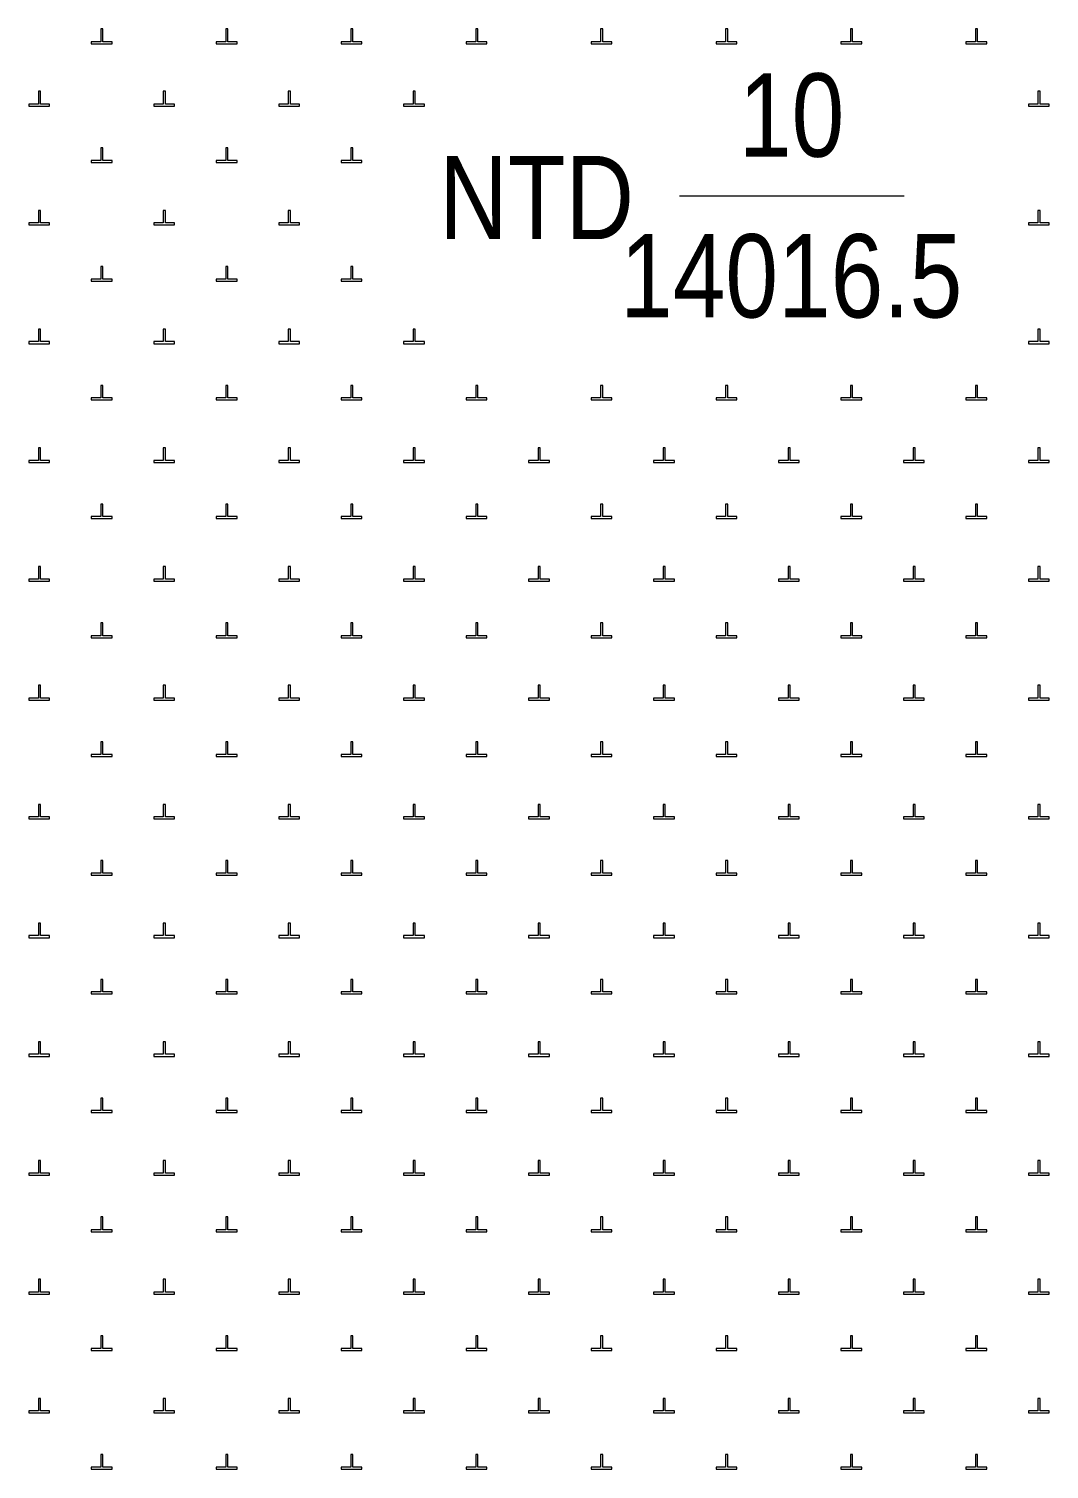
# Model space of a CAD drawing. Header units: metres. Extents: x 551390 to 552118, y 1837759 to 1838646.
# Drawn here: x 551919.91 to 551944.41, y 1838437.78 to 1838472.36 of the extents above; entities that cross this region are included whole.
import ezdxf
from ezdxf.enums import TextEntityAlignment as Align

# ---------------------------------------------------------------- set-up
doc = ezdxf.new("R2010")
doc.units = ezdxf.units.M
doc.header["$LTSCALE"] = 0.8
doc.linetypes.add('DASH_DOUBLE_DOT', pattern=[9.2, 5, -1.2, 0.3, -1.2, 0.3, -1.2])
for name, color, linetype, lineweight in [('13', 7, 'Continuous', 13), ('19', 7, 'Continuous', 13), ('2', 7, 'DASH_DOUBLE_DOT', 25)]:
    doc.layers.add(name, color=color, linetype=linetype, lineweight=lineweight)
doc.layers.add('4', color=7, linetype='Continuous')

msp = doc.modelspace()

# ---------------------------------------------------------------- linework, layer by layer
at = {"layer": '13'}
msp.add_line((551935.53, 1838468.35), (551940.93, 1838468.35), dxfattribs=at)
at = {"layer": '19'}
for points in [[(551921.41, 1838472), (551921.91, 1838472), (551921.91, 1838472.05), (551921.69, 1838472.05), (551921.69, 1838472.36), (551921.64, 1838472.36), (551921.64, 1838472.05), (551921.41, 1838472.05)], [(551924.41, 1838472), (551924.91, 1838472), (551924.91, 1838472.05), (551924.69, 1838472.05), (551924.69, 1838472.36), (551924.64, 1838472.36), (551924.64, 1838472.05), (551924.41, 1838472.05)], [(551927.41, 1838472), (551927.91, 1838472), (551927.91, 1838472.05), (551927.69, 1838472.05), (551927.69, 1838472.36), (551927.64, 1838472.36), (551927.64, 1838472.05), (551927.41, 1838472.05)], [(551930.41, 1838472), (551930.91, 1838472), (551930.91, 1838472.05), (551930.69, 1838472.05), (551930.69, 1838472.36), (551930.64, 1838472.36), (551930.64, 1838472.05), (551930.41, 1838472.05)], [(551933.41, 1838472), (551933.91, 1838472), (551933.91, 1838472.05), (551933.69, 1838472.05), (551933.69, 1838472.36), (551933.64, 1838472.36), (551933.64, 1838472.05), (551933.41, 1838472.05)], [(551936.41, 1838472), (551936.91, 1838472), (551936.91, 1838472.05), (551936.69, 1838472.05), (551936.69, 1838472.36), (551936.64, 1838472.36), (551936.64, 1838472.05), (551936.41, 1838472.05)], [(551939.41, 1838472), (551939.91, 1838472), (551939.91, 1838472.05), (551939.69, 1838472.05), (551939.69, 1838472.36), (551939.64, 1838472.36), (551939.64, 1838472.05), (551939.41, 1838472.05)], [(551942.41, 1838472), (551942.91, 1838472), (551942.91, 1838472.05), (551942.69, 1838472.05), (551942.69, 1838472.36), (551942.64, 1838472.36), (551942.64, 1838472.05), (551942.41, 1838472.05)], [(551919.91, 1838470.5), (551920.41, 1838470.5), (551920.41, 1838470.55), (551920.19, 1838470.55), (551920.19, 1838470.86), (551920.14, 1838470.86), (551920.14, 1838470.55), (551919.91, 1838470.55)], [(551922.91, 1838470.5), (551923.41, 1838470.5), (551923.41, 1838470.55), (551923.19, 1838470.55), (551923.19, 1838470.86), (551923.14, 1838470.86), (551923.14, 1838470.55), (551922.91, 1838470.55)], [(551925.91, 1838470.5), (551926.41, 1838470.5), (551926.41, 1838470.55), (551926.19, 1838470.55), (551926.19, 1838470.86), (551926.14, 1838470.86), (551926.14, 1838470.55), (551925.91, 1838470.55)], [(551928.91, 1838470.5), (551929.41, 1838470.5), (551929.41, 1838470.55), (551929.19, 1838470.55), (551929.19, 1838470.86), (551929.14, 1838470.86), (551929.14, 1838470.55), (551928.91, 1838470.55)], [(551943.91, 1838470.5), (551944.41, 1838470.5), (551944.41, 1838470.55), (551944.19, 1838470.55), (551944.19, 1838470.86), (551944.14, 1838470.86), (551944.14, 1838470.55), (551943.91, 1838470.55)], [(551921.41, 1838469.15), (551921.91, 1838469.15), (551921.91, 1838469.2), (551921.69, 1838469.2), (551921.69, 1838469.5), (551921.64, 1838469.5), (551921.64, 1838469.2), (551921.41, 1838469.2)], [(551924.41, 1838469.15), (551924.91, 1838469.15), (551924.91, 1838469.2), (551924.69, 1838469.2), (551924.69, 1838469.5), (551924.64, 1838469.5), (551924.64, 1838469.2), (551924.41, 1838469.2)], [(551927.41, 1838469.15), (551927.91, 1838469.15), (551927.91, 1838469.2), (551927.69, 1838469.2), (551927.69, 1838469.5), (551927.64, 1838469.5), (551927.64, 1838469.2), (551927.41, 1838469.2)], [(551919.91, 1838467.65), (551920.41, 1838467.65), (551920.41, 1838467.7), (551920.19, 1838467.7), (551920.19, 1838468), (551920.14, 1838468), (551920.14, 1838467.7), (551919.91, 1838467.7)], [(551922.91, 1838467.65), (551923.41, 1838467.65), (551923.41, 1838467.7), (551923.19, 1838467.7), (551923.19, 1838468), (551923.14, 1838468), (551923.14, 1838467.7), (551922.91, 1838467.7)], [(551925.91, 1838467.65), (551926.41, 1838467.65), (551926.41, 1838467.7), (551926.19, 1838467.7), (551926.19, 1838468), (551926.14, 1838468), (551926.14, 1838467.7), (551925.91, 1838467.7)], [(551943.91, 1838467.65), (551944.41, 1838467.65), (551944.41, 1838467.7), (551944.19, 1838467.7), (551944.19, 1838468), (551944.14, 1838468), (551944.14, 1838467.7), (551943.91, 1838467.7)], [(551921.41, 1838466.3), (551921.91, 1838466.3), (551921.91, 1838466.35), (551921.69, 1838466.35), (551921.69, 1838466.65), (551921.64, 1838466.65), (551921.64, 1838466.35), (551921.41, 1838466.35)], [(551924.41, 1838466.3), (551924.91, 1838466.3), (551924.91, 1838466.35), (551924.69, 1838466.35), (551924.69, 1838466.65), (551924.64, 1838466.65), (551924.64, 1838466.35), (551924.41, 1838466.35)], [(551927.41, 1838466.3), (551927.91, 1838466.3), (551927.91, 1838466.35), (551927.69, 1838466.35), (551927.69, 1838466.65), (551927.64, 1838466.65), (551927.64, 1838466.35), (551927.41, 1838466.35)], [(551919.91, 1838464.8), (551920.41, 1838464.8), (551920.41, 1838464.85), (551920.19, 1838464.85), (551920.19, 1838465.15), (551920.14, 1838465.15), (551920.14, 1838464.85), (551919.91, 1838464.85)], [(551922.91, 1838464.8), (551923.41, 1838464.8), (551923.41, 1838464.85), (551923.19, 1838464.85), (551923.19, 1838465.15), (551923.14, 1838465.15), (551923.14, 1838464.85), (551922.91, 1838464.85)], [(551925.91, 1838464.8), (551926.41, 1838464.8), (551926.41, 1838464.85), (551926.19, 1838464.85), (551926.19, 1838465.15), (551926.14, 1838465.15), (551926.14, 1838464.85), (551925.91, 1838464.85)], [(551928.91, 1838464.8), (551929.41, 1838464.8), (551929.41, 1838464.85), (551929.19, 1838464.85), (551929.19, 1838465.15), (551929.14, 1838465.15), (551929.14, 1838464.85), (551928.91, 1838464.85)], [(551943.91, 1838464.8), (551944.41, 1838464.8), (551944.41, 1838464.85), (551944.19, 1838464.85), (551944.19, 1838465.15), (551944.14, 1838465.15), (551944.14, 1838464.85), (551943.91, 1838464.85)], [(551921.41, 1838463.45), (551921.91, 1838463.45), (551921.91, 1838463.5), (551921.69, 1838463.5), (551921.69, 1838463.8), (551921.64, 1838463.8), (551921.64, 1838463.5), (551921.41, 1838463.5)], [(551924.41, 1838463.45), (551924.91, 1838463.45), (551924.91, 1838463.5), (551924.69, 1838463.5), (551924.69, 1838463.8), (551924.64, 1838463.8), (551924.64, 1838463.5), (551924.41, 1838463.5)], [(551927.41, 1838463.45), (551927.91, 1838463.45), (551927.91, 1838463.5), (551927.69, 1838463.5), (551927.69, 1838463.8), (551927.64, 1838463.8), (551927.64, 1838463.5), (551927.41, 1838463.5)], [(551930.41, 1838463.45), (551930.91, 1838463.45), (551930.91, 1838463.5), (551930.69, 1838463.5), (551930.69, 1838463.8), (551930.64, 1838463.8), (551930.64, 1838463.5), (551930.41, 1838463.5)], [(551933.41, 1838463.45), (551933.91, 1838463.45), (551933.91, 1838463.5), (551933.69, 1838463.5), (551933.69, 1838463.8), (551933.64, 1838463.8), (551933.64, 1838463.5), (551933.41, 1838463.5)], [(551936.41, 1838463.45), (551936.91, 1838463.45), (551936.91, 1838463.5), (551936.69, 1838463.5), (551936.69, 1838463.8), (551936.64, 1838463.8), (551936.64, 1838463.5), (551936.41, 1838463.5)], [(551939.41, 1838463.45), (551939.91, 1838463.45), (551939.91, 1838463.5), (551939.69, 1838463.5), (551939.69, 1838463.8), (551939.64, 1838463.8), (551939.64, 1838463.5), (551939.41, 1838463.5)], [(551942.41, 1838463.45), (551942.91, 1838463.45), (551942.91, 1838463.5), (551942.69, 1838463.5), (551942.69, 1838463.8), (551942.64, 1838463.8), (551942.64, 1838463.5), (551942.41, 1838463.5)], [(551919.91, 1838461.95), (551920.41, 1838461.95), (551920.41, 1838462), (551920.19, 1838462), (551920.19, 1838462.3), (551920.14, 1838462.3), (551920.14, 1838462), (551919.91, 1838462)], [(551922.91, 1838461.95), (551923.41, 1838461.95), (551923.41, 1838462), (551923.19, 1838462), (551923.19, 1838462.3), (551923.14, 1838462.3), (551923.14, 1838462), (551922.91, 1838462)], [(551925.91, 1838461.95), (551926.41, 1838461.95), (551926.41, 1838462), (551926.19, 1838462), (551926.19, 1838462.3), (551926.14, 1838462.3), (551926.14, 1838462), (551925.91, 1838462)], [(551928.91, 1838461.95), (551929.41, 1838461.95), (551929.41, 1838462), (551929.19, 1838462), (551929.19, 1838462.3), (551929.14, 1838462.3), (551929.14, 1838462), (551928.91, 1838462)], [(551931.91, 1838461.95), (551932.41, 1838461.95), (551932.41, 1838462), (551932.19, 1838462), (551932.19, 1838462.3), (551932.14, 1838462.3), (551932.14, 1838462), (551931.91, 1838462)], [(551934.91, 1838461.95), (551935.41, 1838461.95), (551935.41, 1838462), (551935.19, 1838462), (551935.19, 1838462.3), (551935.14, 1838462.3), (551935.14, 1838462), (551934.91, 1838462)], [(551937.91, 1838461.95), (551938.41, 1838461.95), (551938.41, 1838462), (551938.19, 1838462), (551938.19, 1838462.3), (551938.14, 1838462.3), (551938.14, 1838462), (551937.91, 1838462)], [(551940.91, 1838461.95), (551941.41, 1838461.95), (551941.41, 1838462), (551941.19, 1838462), (551941.19, 1838462.3), (551941.14, 1838462.3), (551941.14, 1838462), (551940.91, 1838462)], [(551943.91, 1838461.95), (551944.41, 1838461.95), (551944.41, 1838462), (551944.19, 1838462), (551944.19, 1838462.3), (551944.14, 1838462.3), (551944.14, 1838462), (551943.91, 1838462)], [(551921.41, 1838460.6), (551921.91, 1838460.6), (551921.91, 1838460.65), (551921.69, 1838460.65), (551921.69, 1838460.95), (551921.64, 1838460.95), (551921.64, 1838460.65), (551921.41, 1838460.65)], [(551924.41, 1838460.6), (551924.91, 1838460.6), (551924.91, 1838460.65), (551924.69, 1838460.65), (551924.69, 1838460.95), (551924.64, 1838460.95), (551924.64, 1838460.65), (551924.41, 1838460.65)], [(551927.41, 1838460.6), (551927.91, 1838460.6), (551927.91, 1838460.65), (551927.69, 1838460.65), (551927.69, 1838460.95), (551927.64, 1838460.95), (551927.64, 1838460.65), (551927.41, 1838460.65)], [(551930.41, 1838460.6), (551930.91, 1838460.6), (551930.91, 1838460.65), (551930.69, 1838460.65), (551930.69, 1838460.95), (551930.64, 1838460.95), (551930.64, 1838460.65), (551930.41, 1838460.65)], [(551933.41, 1838460.6), (551933.91, 1838460.6), (551933.91, 1838460.65), (551933.69, 1838460.65), (551933.69, 1838460.95), (551933.64, 1838460.95), (551933.64, 1838460.65), (551933.41, 1838460.65)], [(551936.41, 1838460.6), (551936.91, 1838460.6), (551936.91, 1838460.65), (551936.69, 1838460.65), (551936.69, 1838460.95), (551936.64, 1838460.95), (551936.64, 1838460.65), (551936.41, 1838460.65)], [(551939.41, 1838460.6), (551939.91, 1838460.6), (551939.91, 1838460.65), (551939.69, 1838460.65), (551939.69, 1838460.95), (551939.64, 1838460.95), (551939.64, 1838460.65), (551939.41, 1838460.65)], [(551942.41, 1838460.6), (551942.91, 1838460.6), (551942.91, 1838460.65), (551942.69, 1838460.65), (551942.69, 1838460.95), (551942.64, 1838460.95), (551942.64, 1838460.65), (551942.41, 1838460.65)], [(551919.91, 1838459.1), (551920.41, 1838459.1), (551920.41, 1838459.15), (551920.19, 1838459.15), (551920.19, 1838459.45), (551920.14, 1838459.45), (551920.14, 1838459.15), (551919.91, 1838459.15)], [(551922.91, 1838459.1), (551923.41, 1838459.1), (551923.41, 1838459.15), (551923.19, 1838459.15), (551923.19, 1838459.45), (551923.14, 1838459.45), (551923.14, 1838459.15), (551922.91, 1838459.15)], [(551925.91, 1838459.1), (551926.41, 1838459.1), (551926.41, 1838459.15), (551926.19, 1838459.15), (551926.19, 1838459.45), (551926.14, 1838459.45), (551926.14, 1838459.15), (551925.91, 1838459.15)], [(551928.91, 1838459.1), (551929.41, 1838459.1), (551929.41, 1838459.15), (551929.19, 1838459.15), (551929.19, 1838459.45), (551929.14, 1838459.45), (551929.14, 1838459.15), (551928.91, 1838459.15)], [(551931.91, 1838459.1), (551932.41, 1838459.1), (551932.41, 1838459.15), (551932.19, 1838459.15), (551932.19, 1838459.45), (551932.14, 1838459.45), (551932.14, 1838459.15), (551931.91, 1838459.15)], [(551934.91, 1838459.1), (551935.41, 1838459.1), (551935.41, 1838459.15), (551935.19, 1838459.15), (551935.19, 1838459.45), (551935.14, 1838459.45), (551935.14, 1838459.15), (551934.91, 1838459.15)], [(551937.91, 1838459.1), (551938.41, 1838459.1), (551938.41, 1838459.15), (551938.19, 1838459.15), (551938.19, 1838459.45), (551938.14, 1838459.45), (551938.14, 1838459.15), (551937.91, 1838459.15)], [(551940.91, 1838459.1), (551941.41, 1838459.1), (551941.41, 1838459.15), (551941.19, 1838459.15), (551941.19, 1838459.45), (551941.14, 1838459.45), (551941.14, 1838459.15), (551940.91, 1838459.15)], [(551943.91, 1838459.1), (551944.41, 1838459.1), (551944.41, 1838459.15), (551944.19, 1838459.15), (551944.19, 1838459.45), (551944.14, 1838459.45), (551944.14, 1838459.15), (551943.91, 1838459.15)], [(551921.41, 1838457.74), (551921.91, 1838457.74), (551921.91, 1838457.79), (551921.69, 1838457.79), (551921.69, 1838458.1), (551921.64, 1838458.1), (551921.64, 1838457.79), (551921.41, 1838457.79)], [(551924.41, 1838457.74), (551924.91, 1838457.74), (551924.91, 1838457.79), (551924.69, 1838457.79), (551924.69, 1838458.1), (551924.64, 1838458.1), (551924.64, 1838457.79), (551924.41, 1838457.79)], [(551927.41, 1838457.74), (551927.91, 1838457.74), (551927.91, 1838457.79), (551927.69, 1838457.79), (551927.69, 1838458.1), (551927.64, 1838458.1), (551927.64, 1838457.79), (551927.41, 1838457.79)], [(551930.41, 1838457.74), (551930.91, 1838457.74), (551930.91, 1838457.79), (551930.69, 1838457.79), (551930.69, 1838458.1), (551930.64, 1838458.1), (551930.64, 1838457.79), (551930.41, 1838457.79)], [(551933.41, 1838457.74), (551933.91, 1838457.74), (551933.91, 1838457.79), (551933.69, 1838457.79), (551933.69, 1838458.1), (551933.64, 1838458.1), (551933.64, 1838457.79), (551933.41, 1838457.79)], [(551936.41, 1838457.74), (551936.91, 1838457.74), (551936.91, 1838457.79), (551936.69, 1838457.79), (551936.69, 1838458.1), (551936.64, 1838458.1), (551936.64, 1838457.79), (551936.41, 1838457.79)], [(551939.41, 1838457.74), (551939.91, 1838457.74), (551939.91, 1838457.79), (551939.69, 1838457.79), (551939.69, 1838458.1), (551939.64, 1838458.1), (551939.64, 1838457.79), (551939.41, 1838457.79)], [(551942.41, 1838457.74), (551942.91, 1838457.74), (551942.91, 1838457.79), (551942.69, 1838457.79), (551942.69, 1838458.1), (551942.64, 1838458.1), (551942.64, 1838457.79), (551942.41, 1838457.79)], [(551919.91, 1838456.24), (551920.41, 1838456.24), (551920.41, 1838456.29), (551920.19, 1838456.29), (551920.19, 1838456.6), (551920.14, 1838456.6), (551920.14, 1838456.29), (551919.91, 1838456.29)], [(551922.91, 1838456.24), (551923.41, 1838456.24), (551923.41, 1838456.29), (551923.19, 1838456.29), (551923.19, 1838456.6), (551923.14, 1838456.6), (551923.14, 1838456.29), (551922.91, 1838456.29)], [(551925.91, 1838456.24), (551926.41, 1838456.24), (551926.41, 1838456.29), (551926.19, 1838456.29), (551926.19, 1838456.6), (551926.14, 1838456.6), (551926.14, 1838456.29), (551925.91, 1838456.29)], [(551928.91, 1838456.24), (551929.41, 1838456.24), (551929.41, 1838456.29), (551929.19, 1838456.29), (551929.19, 1838456.6), (551929.14, 1838456.6), (551929.14, 1838456.29), (551928.91, 1838456.29)], [(551931.91, 1838456.24), (551932.41, 1838456.24), (551932.41, 1838456.29), (551932.19, 1838456.29), (551932.19, 1838456.6), (551932.14, 1838456.6), (551932.14, 1838456.29), (551931.91, 1838456.29)], [(551934.91, 1838456.24), (551935.41, 1838456.24), (551935.41, 1838456.29), (551935.19, 1838456.29), (551935.19, 1838456.6), (551935.14, 1838456.6), (551935.14, 1838456.29), (551934.91, 1838456.29)], [(551937.91, 1838456.24), (551938.41, 1838456.24), (551938.41, 1838456.29), (551938.19, 1838456.29), (551938.19, 1838456.6), (551938.14, 1838456.6), (551938.14, 1838456.29), (551937.91, 1838456.29)], [(551940.91, 1838456.24), (551941.41, 1838456.24), (551941.41, 1838456.29), (551941.19, 1838456.29), (551941.19, 1838456.6), (551941.14, 1838456.6), (551941.14, 1838456.29), (551940.91, 1838456.29)], [(551943.91, 1838456.24), (551944.41, 1838456.24), (551944.41, 1838456.29), (551944.19, 1838456.29), (551944.19, 1838456.6), (551944.14, 1838456.6), (551944.14, 1838456.29), (551943.91, 1838456.29)], [(551921.41, 1838454.89), (551921.91, 1838454.89), (551921.91, 1838454.94), (551921.69, 1838454.94), (551921.69, 1838455.24), (551921.64, 1838455.24), (551921.64, 1838454.94), (551921.41, 1838454.94)], [(551924.41, 1838454.89), (551924.91, 1838454.89), (551924.91, 1838454.94), (551924.69, 1838454.94), (551924.69, 1838455.24), (551924.64, 1838455.24), (551924.64, 1838454.94), (551924.41, 1838454.94)], [(551927.41, 1838454.89), (551927.91, 1838454.89), (551927.91, 1838454.94), (551927.69, 1838454.94), (551927.69, 1838455.24), (551927.64, 1838455.24), (551927.64, 1838454.94), (551927.41, 1838454.94)], [(551930.41, 1838454.89), (551930.91, 1838454.89), (551930.91, 1838454.94), (551930.69, 1838454.94), (551930.69, 1838455.24), (551930.64, 1838455.24), (551930.64, 1838454.94), (551930.41, 1838454.94)], [(551933.41, 1838454.89), (551933.91, 1838454.89), (551933.91, 1838454.94), (551933.69, 1838454.94), (551933.69, 1838455.24), (551933.64, 1838455.24), (551933.64, 1838454.94), (551933.41, 1838454.94)], [(551936.41, 1838454.89), (551936.91, 1838454.89), (551936.91, 1838454.94), (551936.69, 1838454.94), (551936.69, 1838455.24), (551936.64, 1838455.24), (551936.64, 1838454.94), (551936.41, 1838454.94)], [(551939.41, 1838454.89), (551939.91, 1838454.89), (551939.91, 1838454.94), (551939.69, 1838454.94), (551939.69, 1838455.24), (551939.64, 1838455.24), (551939.64, 1838454.94), (551939.41, 1838454.94)], [(551942.41, 1838454.89), (551942.91, 1838454.89), (551942.91, 1838454.94), (551942.69, 1838454.94), (551942.69, 1838455.24), (551942.64, 1838455.24), (551942.64, 1838454.94), (551942.41, 1838454.94)], [(551919.91, 1838453.39), (551920.41, 1838453.39), (551920.41, 1838453.44), (551920.19, 1838453.44), (551920.19, 1838453.74), (551920.14, 1838453.74), (551920.14, 1838453.44), (551919.91, 1838453.44)], [(551922.91, 1838453.39), (551923.41, 1838453.39), (551923.41, 1838453.44), (551923.19, 1838453.44), (551923.19, 1838453.74), (551923.14, 1838453.74), (551923.14, 1838453.44), (551922.91, 1838453.44)], [(551925.91, 1838453.39), (551926.41, 1838453.39), (551926.41, 1838453.44), (551926.19, 1838453.44), (551926.19, 1838453.74), (551926.14, 1838453.74), (551926.14, 1838453.44), (551925.91, 1838453.44)], [(551928.91, 1838453.39), (551929.41, 1838453.39), (551929.41, 1838453.44), (551929.19, 1838453.44), (551929.19, 1838453.74), (551929.14, 1838453.74), (551929.14, 1838453.44), (551928.91, 1838453.44)], [(551931.91, 1838453.39), (551932.41, 1838453.39), (551932.41, 1838453.44), (551932.19, 1838453.44), (551932.19, 1838453.74), (551932.14, 1838453.74), (551932.14, 1838453.44), (551931.91, 1838453.44)], [(551934.91, 1838453.39), (551935.41, 1838453.39), (551935.41, 1838453.44), (551935.19, 1838453.44), (551935.19, 1838453.74), (551935.14, 1838453.74), (551935.14, 1838453.44), (551934.91, 1838453.44)], [(551937.91, 1838453.39), (551938.41, 1838453.39), (551938.41, 1838453.44), (551938.19, 1838453.44), (551938.19, 1838453.74), (551938.14, 1838453.74), (551938.14, 1838453.44), (551937.91, 1838453.44)], [(551940.91, 1838453.39), (551941.41, 1838453.39), (551941.41, 1838453.44), (551941.19, 1838453.44), (551941.19, 1838453.74), (551941.14, 1838453.74), (551941.14, 1838453.44), (551940.91, 1838453.44)], [(551943.91, 1838453.39), (551944.41, 1838453.39), (551944.41, 1838453.44), (551944.19, 1838453.44), (551944.19, 1838453.74), (551944.14, 1838453.74), (551944.14, 1838453.44), (551943.91, 1838453.44)], [(551921.41, 1838452.04), (551921.91, 1838452.04), (551921.91, 1838452.09), (551921.69, 1838452.09), (551921.69, 1838452.39), (551921.64, 1838452.39), (551921.64, 1838452.09), (551921.41, 1838452.09)], [(551924.41, 1838452.04), (551924.91, 1838452.04), (551924.91, 1838452.09), (551924.69, 1838452.09), (551924.69, 1838452.39), (551924.64, 1838452.39), (551924.64, 1838452.09), (551924.41, 1838452.09)], [(551927.41, 1838452.04), (551927.91, 1838452.04), (551927.91, 1838452.09), (551927.69, 1838452.09), (551927.69, 1838452.39), (551927.64, 1838452.39), (551927.64, 1838452.09), (551927.41, 1838452.09)], [(551930.41, 1838452.04), (551930.91, 1838452.04), (551930.91, 1838452.09), (551930.69, 1838452.09), (551930.69, 1838452.39), (551930.64, 1838452.39), (551930.64, 1838452.09), (551930.41, 1838452.09)], [(551933.41, 1838452.04), (551933.91, 1838452.04), (551933.91, 1838452.09), (551933.69, 1838452.09), (551933.69, 1838452.39), (551933.64, 1838452.39), (551933.64, 1838452.09), (551933.41, 1838452.09)], [(551936.41, 1838452.04), (551936.91, 1838452.04), (551936.91, 1838452.09), (551936.69, 1838452.09), (551936.69, 1838452.39), (551936.64, 1838452.39), (551936.64, 1838452.09), (551936.41, 1838452.09)], [(551939.41, 1838452.04), (551939.91, 1838452.04), (551939.91, 1838452.09), (551939.69, 1838452.09), (551939.69, 1838452.39), (551939.64, 1838452.39), (551939.64, 1838452.09), (551939.41, 1838452.09)], [(551942.41, 1838452.04), (551942.91, 1838452.04), (551942.91, 1838452.09), (551942.69, 1838452.09), (551942.69, 1838452.39), (551942.64, 1838452.39), (551942.64, 1838452.09), (551942.41, 1838452.09)], [(551919.91, 1838450.54), (551920.41, 1838450.54), (551920.41, 1838450.59), (551920.19, 1838450.59), (551920.19, 1838450.89), (551920.14, 1838450.89), (551920.14, 1838450.59), (551919.91, 1838450.59)], [(551922.91, 1838450.54), (551923.41, 1838450.54), (551923.41, 1838450.59), (551923.19, 1838450.59), (551923.19, 1838450.89), (551923.14, 1838450.89), (551923.14, 1838450.59), (551922.91, 1838450.59)], [(551925.91, 1838450.54), (551926.41, 1838450.54), (551926.41, 1838450.59), (551926.19, 1838450.59), (551926.19, 1838450.89), (551926.14, 1838450.89), (551926.14, 1838450.59), (551925.91, 1838450.59)], [(551928.91, 1838450.54), (551929.41, 1838450.54), (551929.41, 1838450.59), (551929.19, 1838450.59), (551929.19, 1838450.89), (551929.14, 1838450.89), (551929.14, 1838450.59), (551928.91, 1838450.59)], [(551931.91, 1838450.54), (551932.41, 1838450.54), (551932.41, 1838450.59), (551932.19, 1838450.59), (551932.19, 1838450.89), (551932.14, 1838450.89), (551932.14, 1838450.59), (551931.91, 1838450.59)], [(551934.91, 1838450.54), (551935.41, 1838450.54), (551935.41, 1838450.59), (551935.19, 1838450.59), (551935.19, 1838450.89), (551935.14, 1838450.89), (551935.14, 1838450.59), (551934.91, 1838450.59)], [(551937.91, 1838450.54), (551938.41, 1838450.54), (551938.41, 1838450.59), (551938.19, 1838450.59), (551938.19, 1838450.89), (551938.14, 1838450.89), (551938.14, 1838450.59), (551937.91, 1838450.59)], [(551940.91, 1838450.54), (551941.41, 1838450.54), (551941.41, 1838450.59), (551941.19, 1838450.59), (551941.19, 1838450.89), (551941.14, 1838450.89), (551941.14, 1838450.59), (551940.91, 1838450.59)], [(551943.91, 1838450.54), (551944.41, 1838450.54), (551944.41, 1838450.59), (551944.19, 1838450.59), (551944.19, 1838450.89), (551944.14, 1838450.89), (551944.14, 1838450.59), (551943.91, 1838450.59)], [(551921.41, 1838449.19), (551921.91, 1838449.19), (551921.91, 1838449.24), (551921.69, 1838449.24), (551921.69, 1838449.54), (551921.64, 1838449.54), (551921.64, 1838449.24), (551921.41, 1838449.24)], [(551924.41, 1838449.19), (551924.91, 1838449.19), (551924.91, 1838449.24), (551924.69, 1838449.24), (551924.69, 1838449.54), (551924.64, 1838449.54), (551924.64, 1838449.24), (551924.41, 1838449.24)], [(551927.41, 1838449.19), (551927.91, 1838449.19), (551927.91, 1838449.24), (551927.69, 1838449.24), (551927.69, 1838449.54), (551927.64, 1838449.54), (551927.64, 1838449.24), (551927.41, 1838449.24)], [(551930.41, 1838449.19), (551930.91, 1838449.19), (551930.91, 1838449.24), (551930.69, 1838449.24), (551930.69, 1838449.54), (551930.64, 1838449.54), (551930.64, 1838449.24), (551930.41, 1838449.24)], [(551933.41, 1838449.19), (551933.91, 1838449.19), (551933.91, 1838449.24), (551933.69, 1838449.24), (551933.69, 1838449.54), (551933.64, 1838449.54), (551933.64, 1838449.24), (551933.41, 1838449.24)], [(551936.41, 1838449.19), (551936.91, 1838449.19), (551936.91, 1838449.24), (551936.69, 1838449.24), (551936.69, 1838449.54), (551936.64, 1838449.54), (551936.64, 1838449.24), (551936.41, 1838449.24)], [(551939.41, 1838449.19), (551939.91, 1838449.19), (551939.91, 1838449.24), (551939.69, 1838449.24), (551939.69, 1838449.54), (551939.64, 1838449.54), (551939.64, 1838449.24), (551939.41, 1838449.24)], [(551942.41, 1838449.19), (551942.91, 1838449.19), (551942.91, 1838449.24), (551942.69, 1838449.24), (551942.69, 1838449.54), (551942.64, 1838449.54), (551942.64, 1838449.24), (551942.41, 1838449.24)], [(551919.91, 1838447.69), (551920.41, 1838447.69), (551920.41, 1838447.74), (551920.19, 1838447.74), (551920.19, 1838448.04), (551920.14, 1838448.04), (551920.14, 1838447.74), (551919.91, 1838447.74)], [(551922.91, 1838447.69), (551923.41, 1838447.69), (551923.41, 1838447.74), (551923.19, 1838447.74), (551923.19, 1838448.04), (551923.14, 1838448.04), (551923.14, 1838447.74), (551922.91, 1838447.74)], [(551925.91, 1838447.69), (551926.41, 1838447.69), (551926.41, 1838447.74), (551926.19, 1838447.74), (551926.19, 1838448.04), (551926.14, 1838448.04), (551926.14, 1838447.74), (551925.91, 1838447.74)], [(551928.91, 1838447.69), (551929.41, 1838447.69), (551929.41, 1838447.74), (551929.19, 1838447.74), (551929.19, 1838448.04), (551929.14, 1838448.04), (551929.14, 1838447.74), (551928.91, 1838447.74)], [(551931.91, 1838447.69), (551932.41, 1838447.69), (551932.41, 1838447.74), (551932.19, 1838447.74), (551932.19, 1838448.04), (551932.14, 1838448.04), (551932.14, 1838447.74), (551931.91, 1838447.74)], [(551934.91, 1838447.69), (551935.41, 1838447.69), (551935.41, 1838447.74), (551935.19, 1838447.74), (551935.19, 1838448.04), (551935.14, 1838448.04), (551935.14, 1838447.74), (551934.91, 1838447.74)], [(551937.91, 1838447.69), (551938.41, 1838447.69), (551938.41, 1838447.74), (551938.19, 1838447.74), (551938.19, 1838448.04), (551938.14, 1838448.04), (551938.14, 1838447.74), (551937.91, 1838447.74)], [(551940.91, 1838447.69), (551941.41, 1838447.69), (551941.41, 1838447.74), (551941.19, 1838447.74), (551941.19, 1838448.04), (551941.14, 1838448.04), (551941.14, 1838447.74), (551940.91, 1838447.74)], [(551943.91, 1838447.69), (551944.41, 1838447.69), (551944.41, 1838447.74), (551944.19, 1838447.74), (551944.19, 1838448.04), (551944.14, 1838448.04), (551944.14, 1838447.74), (551943.91, 1838447.74)], [(551921.41, 1838446.34), (551921.91, 1838446.34), (551921.91, 1838446.39), (551921.69, 1838446.39), (551921.69, 1838446.69), (551921.64, 1838446.69), (551921.64, 1838446.39), (551921.41, 1838446.39)], [(551924.41, 1838446.34), (551924.91, 1838446.34), (551924.91, 1838446.39), (551924.69, 1838446.39), (551924.69, 1838446.69), (551924.64, 1838446.69), (551924.64, 1838446.39), (551924.41, 1838446.39)], [(551927.41, 1838446.34), (551927.91, 1838446.34), (551927.91, 1838446.39), (551927.69, 1838446.39), (551927.69, 1838446.69), (551927.64, 1838446.69), (551927.64, 1838446.39), (551927.41, 1838446.39)], [(551930.41, 1838446.34), (551930.91, 1838446.34), (551930.91, 1838446.39), (551930.69, 1838446.39), (551930.69, 1838446.69), (551930.64, 1838446.69), (551930.64, 1838446.39), (551930.41, 1838446.39)], [(551933.41, 1838446.34), (551933.91, 1838446.34), (551933.91, 1838446.39), (551933.69, 1838446.39), (551933.69, 1838446.69), (551933.64, 1838446.69), (551933.64, 1838446.39), (551933.41, 1838446.39)], [(551936.41, 1838446.34), (551936.91, 1838446.34), (551936.91, 1838446.39), (551936.69, 1838446.39), (551936.69, 1838446.69), (551936.64, 1838446.69), (551936.64, 1838446.39), (551936.41, 1838446.39)], [(551939.41, 1838446.34), (551939.91, 1838446.34), (551939.91, 1838446.39), (551939.69, 1838446.39), (551939.69, 1838446.69), (551939.64, 1838446.69), (551939.64, 1838446.39), (551939.41, 1838446.39)], [(551942.41, 1838446.34), (551942.91, 1838446.34), (551942.91, 1838446.39), (551942.69, 1838446.39), (551942.69, 1838446.69), (551942.64, 1838446.69), (551942.64, 1838446.39), (551942.41, 1838446.39)], [(551919.91, 1838444.84), (551920.41, 1838444.84), (551920.41, 1838444.89), (551920.19, 1838444.89), (551920.19, 1838445.19), (551920.14, 1838445.19), (551920.14, 1838444.89), (551919.91, 1838444.89)], [(551922.91, 1838444.84), (551923.41, 1838444.84), (551923.41, 1838444.89), (551923.19, 1838444.89), (551923.19, 1838445.19), (551923.14, 1838445.19), (551923.14, 1838444.89), (551922.91, 1838444.89)], [(551925.91, 1838444.84), (551926.41, 1838444.84), (551926.41, 1838444.89), (551926.19, 1838444.89), (551926.19, 1838445.19), (551926.14, 1838445.19), (551926.14, 1838444.89), (551925.91, 1838444.89)], [(551928.91, 1838444.84), (551929.41, 1838444.84), (551929.41, 1838444.89), (551929.19, 1838444.89), (551929.19, 1838445.19), (551929.14, 1838445.19), (551929.14, 1838444.89), (551928.91, 1838444.89)], [(551931.91, 1838444.84), (551932.41, 1838444.84), (551932.41, 1838444.89), (551932.19, 1838444.89), (551932.19, 1838445.19), (551932.14, 1838445.19), (551932.14, 1838444.89), (551931.91, 1838444.89)], [(551934.91, 1838444.84), (551935.41, 1838444.84), (551935.41, 1838444.89), (551935.19, 1838444.89), (551935.19, 1838445.19), (551935.14, 1838445.19), (551935.14, 1838444.89), (551934.91, 1838444.89)], [(551937.91, 1838444.84), (551938.41, 1838444.84), (551938.41, 1838444.89), (551938.19, 1838444.89), (551938.19, 1838445.19), (551938.14, 1838445.19), (551938.14, 1838444.89), (551937.91, 1838444.89)], [(551940.91, 1838444.84), (551941.41, 1838444.84), (551941.41, 1838444.89), (551941.19, 1838444.89), (551941.19, 1838445.19), (551941.14, 1838445.19), (551941.14, 1838444.89), (551940.91, 1838444.89)], [(551943.91, 1838444.84), (551944.41, 1838444.84), (551944.41, 1838444.89), (551944.19, 1838444.89), (551944.19, 1838445.19), (551944.14, 1838445.19), (551944.14, 1838444.89), (551943.91, 1838444.89)], [(551921.41, 1838443.48), (551921.91, 1838443.48), (551921.91, 1838443.53), (551921.69, 1838443.53), (551921.69, 1838443.84), (551921.64, 1838443.84), (551921.64, 1838443.53), (551921.41, 1838443.53)], [(551924.41, 1838443.48), (551924.91, 1838443.48), (551924.91, 1838443.53), (551924.69, 1838443.53), (551924.69, 1838443.84), (551924.64, 1838443.84), (551924.64, 1838443.53), (551924.41, 1838443.53)], [(551927.41, 1838443.48), (551927.91, 1838443.48), (551927.91, 1838443.53), (551927.69, 1838443.53), (551927.69, 1838443.84), (551927.64, 1838443.84), (551927.64, 1838443.53), (551927.41, 1838443.53)], [(551930.41, 1838443.48), (551930.91, 1838443.48), (551930.91, 1838443.53), (551930.69, 1838443.53), (551930.69, 1838443.84), (551930.64, 1838443.84), (551930.64, 1838443.53), (551930.41, 1838443.53)], [(551933.41, 1838443.48), (551933.91, 1838443.48), (551933.91, 1838443.53), (551933.69, 1838443.53), (551933.69, 1838443.84), (551933.64, 1838443.84), (551933.64, 1838443.53), (551933.41, 1838443.53)], [(551936.41, 1838443.48), (551936.91, 1838443.48), (551936.91, 1838443.53), (551936.69, 1838443.53), (551936.69, 1838443.84), (551936.64, 1838443.84), (551936.64, 1838443.53), (551936.41, 1838443.53)], [(551939.41, 1838443.48), (551939.91, 1838443.48), (551939.91, 1838443.53), (551939.69, 1838443.53), (551939.69, 1838443.84), (551939.64, 1838443.84), (551939.64, 1838443.53), (551939.41, 1838443.53)], [(551942.41, 1838443.48), (551942.91, 1838443.48), (551942.91, 1838443.53), (551942.69, 1838443.53), (551942.69, 1838443.84), (551942.64, 1838443.84), (551942.64, 1838443.53), (551942.41, 1838443.53)], [(551919.91, 1838441.98), (551920.41, 1838441.98), (551920.41, 1838442.03), (551920.19, 1838442.03), (551920.19, 1838442.34), (551920.14, 1838442.34), (551920.14, 1838442.03), (551919.91, 1838442.03)], [(551922.91, 1838441.98), (551923.41, 1838441.98), (551923.41, 1838442.03), (551923.19, 1838442.03), (551923.19, 1838442.34), (551923.14, 1838442.34), (551923.14, 1838442.03), (551922.91, 1838442.03)], [(551925.91, 1838441.98), (551926.41, 1838441.98), (551926.41, 1838442.03), (551926.19, 1838442.03), (551926.19, 1838442.34), (551926.14, 1838442.34), (551926.14, 1838442.03), (551925.91, 1838442.03)], [(551928.91, 1838441.98), (551929.41, 1838441.98), (551929.41, 1838442.03), (551929.19, 1838442.03), (551929.19, 1838442.34), (551929.14, 1838442.34), (551929.14, 1838442.03), (551928.91, 1838442.03)], [(551931.91, 1838441.98), (551932.41, 1838441.98), (551932.41, 1838442.03), (551932.19, 1838442.03), (551932.19, 1838442.34), (551932.14, 1838442.34), (551932.14, 1838442.03), (551931.91, 1838442.03)], [(551934.91, 1838441.98), (551935.41, 1838441.98), (551935.41, 1838442.03), (551935.19, 1838442.03), (551935.19, 1838442.34), (551935.14, 1838442.34), (551935.14, 1838442.03), (551934.91, 1838442.03)], [(551937.91, 1838441.98), (551938.41, 1838441.98), (551938.41, 1838442.03), (551938.19, 1838442.03), (551938.19, 1838442.34), (551938.14, 1838442.34), (551938.14, 1838442.03), (551937.91, 1838442.03)], [(551940.91, 1838441.98), (551941.41, 1838441.98), (551941.41, 1838442.03), (551941.19, 1838442.03), (551941.19, 1838442.34), (551941.14, 1838442.34), (551941.14, 1838442.03), (551940.91, 1838442.03)], [(551943.91, 1838441.98), (551944.41, 1838441.98), (551944.41, 1838442.03), (551944.19, 1838442.03), (551944.19, 1838442.34), (551944.14, 1838442.34), (551944.14, 1838442.03), (551943.91, 1838442.03)], [(551921.41, 1838440.63), (551921.91, 1838440.63), (551921.91, 1838440.68), (551921.69, 1838440.68), (551921.69, 1838440.98), (551921.64, 1838440.98), (551921.64, 1838440.68), (551921.41, 1838440.68)], [(551924.41, 1838440.63), (551924.91, 1838440.63), (551924.91, 1838440.68), (551924.69, 1838440.68), (551924.69, 1838440.98), (551924.64, 1838440.98), (551924.64, 1838440.68), (551924.41, 1838440.68)], [(551927.41, 1838440.63), (551927.91, 1838440.63), (551927.91, 1838440.68), (551927.69, 1838440.68), (551927.69, 1838440.98), (551927.64, 1838440.98), (551927.64, 1838440.68), (551927.41, 1838440.68)], [(551930.41, 1838440.63), (551930.91, 1838440.63), (551930.91, 1838440.68), (551930.69, 1838440.68), (551930.69, 1838440.98), (551930.64, 1838440.98), (551930.64, 1838440.68), (551930.41, 1838440.68)], [(551933.41, 1838440.63), (551933.91, 1838440.63), (551933.91, 1838440.68), (551933.69, 1838440.68), (551933.69, 1838440.98), (551933.64, 1838440.98), (551933.64, 1838440.68), (551933.41, 1838440.68)], [(551936.41, 1838440.63), (551936.91, 1838440.63), (551936.91, 1838440.68), (551936.69, 1838440.68), (551936.69, 1838440.98), (551936.64, 1838440.98), (551936.64, 1838440.68), (551936.41, 1838440.68)], [(551939.41, 1838440.63), (551939.91, 1838440.63), (551939.91, 1838440.68), (551939.69, 1838440.68), (551939.69, 1838440.98), (551939.64, 1838440.98), (551939.64, 1838440.68), (551939.41, 1838440.68)], [(551942.41, 1838440.63), (551942.91, 1838440.63), (551942.91, 1838440.68), (551942.69, 1838440.68), (551942.69, 1838440.98), (551942.64, 1838440.98), (551942.64, 1838440.68), (551942.41, 1838440.68)], [(551919.91, 1838439.13), (551920.41, 1838439.13), (551920.41, 1838439.18), (551920.19, 1838439.18), (551920.19, 1838439.48), (551920.14, 1838439.48), (551920.14, 1838439.18), (551919.91, 1838439.18)], [(551922.91, 1838439.13), (551923.41, 1838439.13), (551923.41, 1838439.18), (551923.19, 1838439.18), (551923.19, 1838439.48), (551923.14, 1838439.48), (551923.14, 1838439.18), (551922.91, 1838439.18)], [(551925.91, 1838439.13), (551926.41, 1838439.13), (551926.41, 1838439.18), (551926.19, 1838439.18), (551926.19, 1838439.48), (551926.14, 1838439.48), (551926.14, 1838439.18), (551925.91, 1838439.18)], [(551928.91, 1838439.13), (551929.41, 1838439.13), (551929.41, 1838439.18), (551929.19, 1838439.18), (551929.19, 1838439.48), (551929.14, 1838439.48), (551929.14, 1838439.18), (551928.91, 1838439.18)], [(551931.91, 1838439.13), (551932.41, 1838439.13), (551932.41, 1838439.18), (551932.19, 1838439.18), (551932.19, 1838439.48), (551932.14, 1838439.48), (551932.14, 1838439.18), (551931.91, 1838439.18)], [(551934.91, 1838439.13), (551935.41, 1838439.13), (551935.41, 1838439.18), (551935.19, 1838439.18), (551935.19, 1838439.48), (551935.14, 1838439.48), (551935.14, 1838439.18), (551934.91, 1838439.18)], [(551937.91, 1838439.13), (551938.41, 1838439.13), (551938.41, 1838439.18), (551938.19, 1838439.18), (551938.19, 1838439.48), (551938.14, 1838439.48), (551938.14, 1838439.18), (551937.91, 1838439.18)], [(551940.91, 1838439.13), (551941.41, 1838439.13), (551941.41, 1838439.18), (551941.19, 1838439.18), (551941.19, 1838439.48), (551941.14, 1838439.48), (551941.14, 1838439.18), (551940.91, 1838439.18)], [(551943.91, 1838439.13), (551944.41, 1838439.13), (551944.41, 1838439.18), (551944.19, 1838439.18), (551944.19, 1838439.48), (551944.14, 1838439.48), (551944.14, 1838439.18), (551943.91, 1838439.18)], [(551921.41, 1838437.78), (551921.91, 1838437.78), (551921.91, 1838437.83), (551921.69, 1838437.83), (551921.69, 1838438.13), (551921.64, 1838438.13), (551921.64, 1838437.83), (551921.41, 1838437.83)], [(551924.41, 1838437.78), (551924.91, 1838437.78), (551924.91, 1838437.83), (551924.69, 1838437.83), (551924.69, 1838438.13), (551924.64, 1838438.13), (551924.64, 1838437.83), (551924.41, 1838437.83)], [(551927.41, 1838437.78), (551927.91, 1838437.78), (551927.91, 1838437.83), (551927.69, 1838437.83), (551927.69, 1838438.13), (551927.64, 1838438.13), (551927.64, 1838437.83), (551927.41, 1838437.83)], [(551930.41, 1838437.78), (551930.91, 1838437.78), (551930.91, 1838437.83), (551930.69, 1838437.83), (551930.69, 1838438.13), (551930.64, 1838438.13), (551930.64, 1838437.83), (551930.41, 1838437.83)], [(551933.41, 1838437.78), (551933.91, 1838437.78), (551933.91, 1838437.83), (551933.69, 1838437.83), (551933.69, 1838438.13), (551933.64, 1838438.13), (551933.64, 1838437.83), (551933.41, 1838437.83)], [(551936.41, 1838437.78), (551936.91, 1838437.78), (551936.91, 1838437.83), (551936.69, 1838437.83), (551936.69, 1838438.13), (551936.64, 1838438.13), (551936.64, 1838437.83), (551936.41, 1838437.83)], [(551939.41, 1838437.78), (551939.91, 1838437.78), (551939.91, 1838437.83), (551939.69, 1838437.83), (551939.69, 1838438.13), (551939.64, 1838438.13), (551939.64, 1838437.83), (551939.41, 1838437.83)], [(551942.41, 1838437.78), (551942.91, 1838437.78), (551942.91, 1838437.83), (551942.69, 1838437.83), (551942.69, 1838438.13), (551942.64, 1838438.13), (551942.64, 1838437.83), (551942.41, 1838437.83)]]:
    msp.add_lwpolyline(points, close=True, dxfattribs=at)

# ---------------------------------------------------------------- texts
at = {"layer": '13', "width": 0.85}
msp.add_text('10', height=2, dxfattribs=at).set_placement((551938.225, 1838469.29), align=Align.CENTER)
at = {"layer": '2', "width": 0.85}
msp.add_text('NTD', height=2, dxfattribs=at).set_placement((551934.44, 1838467.31), align=Align.RIGHT)
at = {"layer": '4', "width": 0.85}
msp.add_text('14016.5', height=2, dxfattribs=at).set_placement((551938.215, 1838465.43), align=Align.CENTER)

doc.saveas('drawing.dxf')
